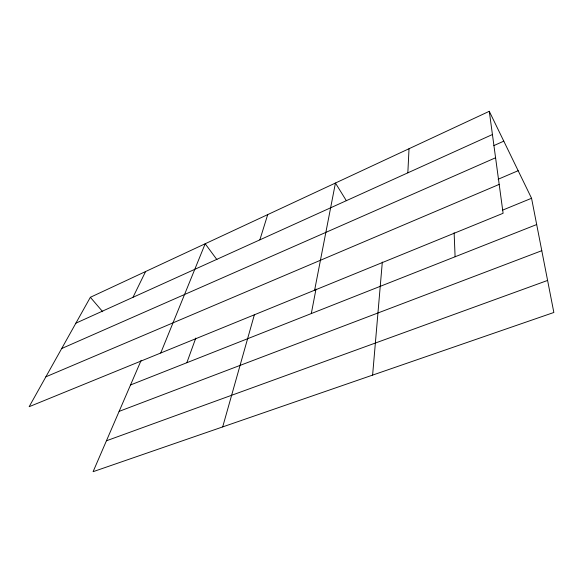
<?xml version="1.0" encoding="UTF-8"?>
<svg xmlns="http://www.w3.org/2000/svg" width="583" height="583" viewBox="0 0 583 583"><rect width="100%" height="100%" fill="white"/><g stroke="black" fill="none" stroke-linecap="round" stroke-linejoin="round"><path stroke-width="0.87" d="M407.838 172.83L409.026 148.723M372.61 375.109L382.324 262.044M311.3 313.559L316.015 289.044M314.623 290.21L335.436 183.033L346.346 200.698M222.684 426.916L254.326 314.915M259.865 239.846L267.714 214.602M186.851 362.713L195.786 338.074M160.726 353.014L205.187 243.76L216.942 259.654M141.159 360.323L93.091 471.691L553.85 312.481L531.558 198.271L489.283 111.309L90.358 297.294L29.15 406.708L503.107 213.283L489.283 111.309M132.968 297.323L145.59 271.54M75.877 323.179L492.431 134.52M493.874 145.59L503.799 141.159M61.703 348.517L495.586 157.767M498.13 179.265L518.156 170.702M45.868 376.822L499.194 184.396M502.371 210.23L531.558 198.271M130.526 384.962L536.688 224.542M119.121 411.379L541.789 250.69M106.434 440.784L547.597 280.438M90.358 297.294L102.717 311.73M454.121 232.726L455.104 256.76"/></g></svg>
